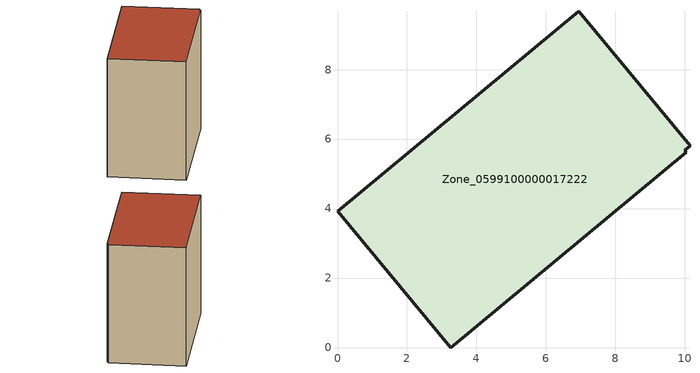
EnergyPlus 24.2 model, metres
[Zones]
Zone_0599100000017222
 floor ground (C_G): 10.15,5.81 9.99,5.68 10.05,5.61 3.26,0 0,3.92 6.94,9.67 z0
 wall outside (C_F): 10.15,5.81 6.94,9.67 0,3.92 3.26,0 10.05,5.61 9.99,5.68 10.15,5.81 z0:8.14
 roof outside (C_R): 9.99,5.68 10.15,5.81 6.94,9.67 0,3.92 3.26,0 10.05,5.61 z8.14
[BUILDING]
Pand.0599100000017222: North Axis=0; Terrain=City; Loads Convergence Tolerance Value=0.04; Temperature Convergence Tolerance Value=0.4; Solar Distribution=FullExterior; Maximum Number of Warmup Days=25; Minimum Number of Warmup Days=1
[Site:Location]
Rotterdam.The.Hague.AP_ZH_NLD Design_Conditions: Latitude=51.96; Longitude=4.45; Time Zone=1; Elevation=-4.5
[SITE:GROUNDTEMPERATURE:BUILDINGSURFACE]
18, 18, 18, 18, 18, 18, 18, 18, 18, 18, 18, 18
[MATERIAL] Thermal Absorptance=0.9; Solar Absorptance=0.7; Visible Absorptance=0.7
Name | Roughness | Thickness | Conductivity | Density | Specific Heat
G.TI.1975-1991 | MediumSmooth | 0.15 | 0.288461 | 540 | 1210
F.TI.1975-1991 | Rough | 0.3 | 0.230769 | 1920 | 840
R.TI.1975-1991 | MediumRough | 0.2 | 0.153846 | 1500 | 1000
[CONSTRUCTION]
C_G: G.TI.1975-1991
C_F: F.TI.1975-1991
C_R: R.TI.1975-1991
[ZONE]
Zone_0599100000017222: Type=1; Multiplier=1; Ceiling Height=Autocalculate; Volume=Autocalculate; Floor Area=autocalculate; Part of Total Floor Area=Yes
[ZONEINFILTRATION:DESIGNFLOWRATE]
Infil_Zone_0599100000017222: Zone or ZoneList or Space or SpaceList=Zone_0599100000017222; Schedule=AlwaysOn; Design Flow Rate Calculation Method=Flow/Area; Flow Rate per Floor Area=0.003; Constant Term Coefficient=1; Temperature Term Coefficient=0; Velocity Term Coefficient=0; Velocity Squared Term Coefficient=0
[HVACTEMPLATE:ZONE:IDEALLOADSAIRSYSTEM]
Zone_0599100000017222: Maximum Heating Supply Air Temperature=50; Minimum Cooling Supply Air Temperature=13; Maximum Heating Supply Air Humidity Ratio=0.0156; Minimum Cooling Supply Air Humidity Ratio=0.0077; Heating Limit=NoLimit; Cooling Limit=NoLimit; Dehumidification Control Type=ConstantSensibleHeatRatio; Cooling Sensible Heat Ratio=0.7; Dehumidification Setpoint=60; Humidification Control Type=None; Humidification Setpoint=30; Outdoor Air Method=None; Outdoor Air Flow Rate per Person=0.00944; Outdoor Air Flow Rate per Zone Floor Area=0; Outdoor Air Flow Rate per Zone=0; Demand Controlled Ventilation Type=None; Outdoor Air Economizer Type=NoEconomizer; Heat Recovery Type=None; Sensible Heat Recovery Effectiveness=0.7; Latent Heat Recovery Effectiveness=0.65
[ZONECONTROL:THERMOSTAT]
ThermostatControl_Zone_0599100000017222: Zone or ZoneList=Zone_0599100000017222; Control Type Schedule=DualSetpointControlType; Control 1=Thermostat_Zone_0599100000017222; Temperature Difference Between Cutout And Setpoint=0
[THERMOSTATSETPOINT:DUALSETPOINT]
Thermostat_Zone_0599100000017222: Heating Setpoint Temperature Schedule=HeatingSetpoint_Zone_0599100000017222; Cooling Setpoint Temperature Schedule=CoolingSetpoint_Zone_0599100000017222
[SCHEDULE:COMPACT]
HeatingSetpoint_Zone_0599100000017222: Through: 12/31, For: AllDays, Until: 24:00, 21
CoolingSetpoint_Zone_0599100000017222: Through: 12/31, For: AllDays, Until: 24:00, 24
DualSetpointControlType: Through: 12/31, For: AllDays, Until: 24:00, 4
AlwaysOn: Through: 12/31, For: AllDays, Until: 24:00, 1
